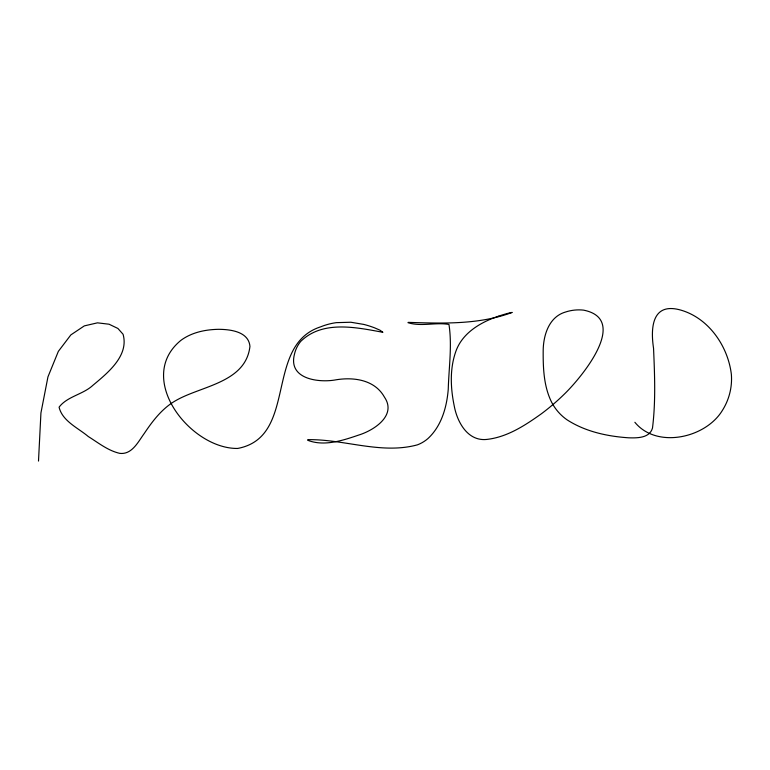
<?xml version="1.0" encoding="UTF-8"?>
<svg xmlns="http://www.w3.org/2000/svg" width="770" height="770" viewBox="0 0 770 770"><rect width="100%" height="100%" fill="white"/><g stroke="black" fill="none" stroke-linecap="round" stroke-linejoin="round"><path stroke-width="1.16" d="M38.5 461.066L40.935 412.922L47.952 376.867L58.347 351.37L70.869 334.883L84.315 325.893L97.453 322.842L109.061 324.218L117.916 328.463L123.075 334.267C129.158 355.836 107.665 372.921 92.987 385.241C83.093 394.519 67.202 396.338 59.078 407.176C62.341 421.113 78.117 427.937 88.329 436.561C98.358 442.817 108.012 450.681 119.764 453.357C132.045 454.839 138.244 441.633 144.337 433.366C152.96 420.439 162.816 407.638 176.725 400.063C202.269 385.722 245.736 382.382 249.942 346.423C248.7 331.466 230.201 329.348 218.334 329.319C205.244 329.579 191.691 332.399 180.969 340.302C134.596 378.099 190.373 449.074 237.66 448.448C298.327 436.956 263.937 345.258 320.561 326.865A65.941 65.941 0 0 1 336.298 322.649L350.851 322.245L363.777 324.411A95.547 95.547 0 0 1 374.624 327.856L379.88 330.137L382.882 332.293C356.038 327.346 322.38 320.031 300.637 341.495A30.511 30.511 0 0 0 294.4 354.479C288.278 378.619 317.221 382.671 334.247 380.12C352.467 376.713 374.451 379.225 384.413 397.079C397.012 415.425 373.989 430.353 358.656 435.079C342.689 440.517 324.189 446.687 307.702 440.267L307.721 439.67C344.123 439.006 381.314 454.733 417.513 444.819A34.708 34.708 0 0 0 427.764 438.717C441.499 426.185 446.812 407.157 448.256 389.177C448.833 367.829 452.25 345.374 448.958 324.449C435.666 322.072 421.151 326.894 407.956 322.668L408.264 322.37C443.039 323.467 478.969 324.786 512.194 312.428L510.163 312.764A142.662 142.662 0 0 0 498.344 316.239M498.344 316.239C480.692 322.235 462.481 332.784 455.888 351.274C449.661 368.724 450.508 387.849 454.194 405.752C457.072 421.623 467.313 441.027 486.101 439.497C506.824 437.418 524.899 425.531 541.445 413.74A225.408 225.408 0 0 0 563.958 394.49C580.33 378.802 630.505 319.435 583.516 310.127A42.639 42.639 0 0 0 565.642 311.994C548.683 316.797 543.139 335.836 543.177 351.572C543.091 368.695 543.851 386.579 551.609 402.2A48.837 48.837 0 0 0 566.884 419.708C585.181 431.604 607.222 436.378 628.753 437.812C637.213 438.063 649.678 438.159 652.488 428.062C655.79 401.69 654.683 374.798 653.547 348.271C650.371 327.385 652.238 301.888 680.863 310.118C708.814 318.203 728.016 346.288 731.365 374.384A58.481 58.481 0 0 1 729.575 393.971A59.194 59.194 0 0 1 722.116 410.843C705.176 438.207 656.627 448.949 634.875 422.287"/></g></svg>
